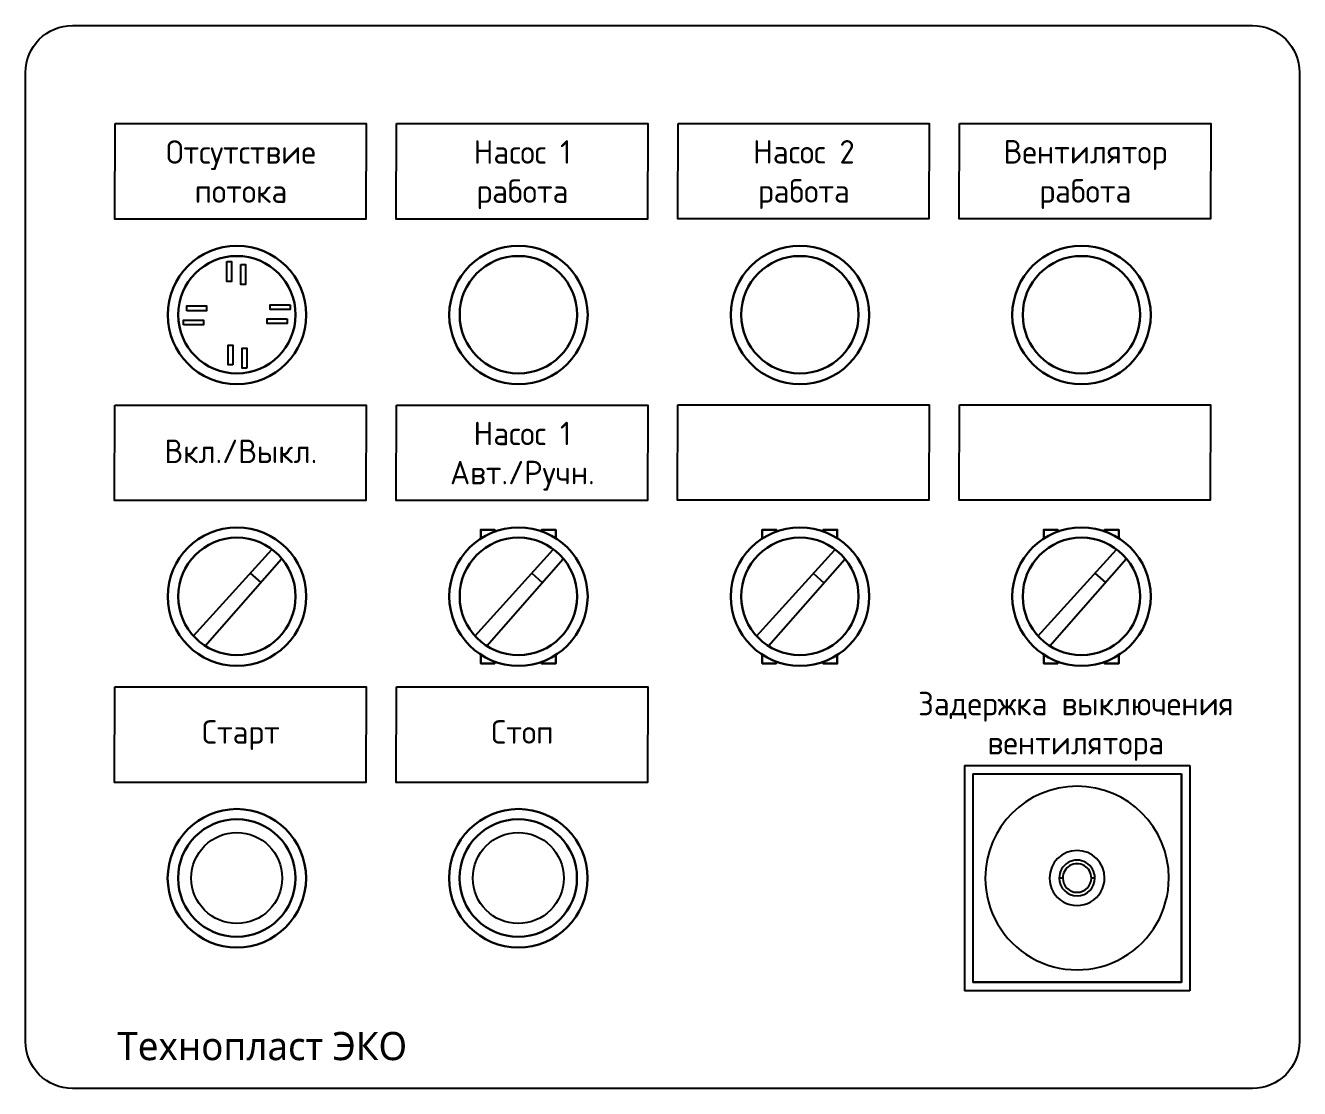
# Model space of a CAD drawing. Extents: x -20 to 1437, y -5898 to 436.
# Drawn here: x 1165.4 to 1436.9, y 71.7 to 298.1 of the extents above; entities that cross this region are included whole.
import ezdxf

# ---------------------------------------------------------------- set-up
doc = ezdxf.new("R2010")
doc.units = 0
for name, color, linetype in [('HIDDEN', 7, 'Continuous'), ('layer 1', 7, 'Continuous'), ('SYMS', 7, 'Continuous'), ('THICK', 7, 'Continuous')]:
    doc.layers.add(name, color=color, linetype=linetype)

# ---------------------------------------------------------------- blocks, each defined once
blk = doc.blocks.new('*U46')
at = {"layer": 'SYMS'}
for points in [[(3.76, 5.26), (4.79, 5.26), (4.79, 1.01), (3.76, 1.01)], [(-4.79, -5.26), (-4.79, -4.23), (-0.54, -4.23), (-0.54, -5.26)]]:
    blk.add_lwpolyline(points, close=True, dxfattribs=at)
blk = doc.blocks.new('*U47')
at = {"layer": 'SYMS', "color": 0, "linetype": 'ByBlock', "lineweight": -2, "transparency": 16777216}
blk.add_blockref('*U46', (1204.55, 242.6), dxfattribs=at)
for p, rotation in [((1216.56, 242.4), 270.0000000000001), ((1204.35, 230.59), 89.99999999999999), ((1216.36, 230.39), 180)]:
    blk.add_blockref('*U46', p, dxfattribs=dict(at, rotation=rotation))

msp = doc.modelspace()

# ---------------------------------------------------------------- linework, layer by layer
at = {"lineweight": 30}
for centre in [(1210.474, 236.456), (1270.474, 236.456), (1330.474, 236.456), (1390.474, 236.456), (1210.474, 176.456), (1270.474, 176.456), (1330.474, 176.456), (1390.474, 176.456), (1210.454, 116.456), (1270.454, 116.456)]:
    msp.add_circle(centre, 14.75, dxfattribs=at)
at = {"layer": 'HIDDEN'}
for p, q in [((1365.522, 140.502), (1365.522, 140.502)), ((1367.3, 138.724), (1411.75, 138.724)), ((1367.3, 138.724), (1367.3, 138.724)), ((1367.3, 138.724), (1367.3, 94.274)), ((1367.325, 138.698), (1367.325, 138.698)), ((1367.325, 138.698), (1367.325, 94.299)), ((1367.325, 138.698), (1411.724, 138.698)), ((1411.724, 138.698), (1411.724, 138.698)), ((1411.724, 138.698), (1411.724, 94.299)), ((1411.75, 138.724), (1411.75, 138.724)), ((1411.75, 138.724), (1411.75, 94.274)), ((1413.528, 140.502), (1413.528, 140.502)), ((1369.967, 116.499), (1369.967, 116.499)), ((1383.657, 116.499), (1383.657, 116.499)), ((1386.477, 116.499), (1385.715, 116.499)), ((1385.715, 116.499), (1385.715, 116.499)), ((1393.335, 116.499), (1392.573, 116.499)), ((1393.335, 116.499), (1393.335, 116.499)), ((1395.392, 116.499), (1395.392, 116.499)), ((1409.083, 116.499), (1409.083, 116.499)), ((1365.522, 92.496), (1365.522, 92.496)), ((1411.75, 94.274), (1367.3, 94.274)), ((1367.3, 94.274), (1367.3, 94.274)), ((1367.325, 94.299), (1367.325, 94.299)), ((1411.724, 94.299), (1367.325, 94.299)), ((1411.724, 94.299), (1411.724, 94.299)), ((1411.75, 94.274), (1411.75, 94.274)), ((1413.528, 92.496), (1413.528, 92.496))]:
    msp.add_line(p, q, dxfattribs=at)
for radius, start, end in [(3.81, 0, 180.00002), (3.048, 0, 180.00002), (3.81, 180.00002, 0), (3.048, 180.00002, 0)]:
    msp.add_arc((1389.525, 116.499), radius, start, end, dxfattribs=at)
at = {"layer": 'layer 1', "lineweight": 30}
for points, knots in [([(1210.453, 223.986), (1217.363, 223.986), (1222.966, 229.589), (1222.966, 236.499), (1222.966, 236.499), (1222.966, 243.408), (1217.363, 249.011), (1210.453, 249.011), (1210.453, 249.011), (1203.544, 249.011), (1197.942, 243.408), (1197.942, 236.499), (1197.942, 236.499), (1197.942, 229.589), (1203.544, 223.986), (1210.453, 223.986), (1210.453, 223.986), (1210.453, 223.986), (1210.453, 223.986), (1210.453, 223.986)], [0, 0, 0, 0, 0.2, 0.2, 0.2, 0.2, 0.4, 0.4, 0.4, 0.4, 0.6, 0.6, 0.6, 0.6, 0.8, 0.8, 0.8, 0.8, 1, 1, 1, 1]), ([(1270.453, 223.986), (1277.363, 223.986), (1282.966, 229.589), (1282.966, 236.499), (1282.966, 236.499), (1282.966, 243.408), (1277.363, 249.011), (1270.453, 249.011), (1270.453, 249.011), (1263.544, 249.011), (1257.942, 243.408), (1257.942, 236.499), (1257.942, 236.499), (1257.942, 229.589), (1263.544, 223.986), (1270.453, 223.986), (1270.453, 223.986), (1270.453, 223.986), (1270.453, 223.986), (1270.453, 223.986)], [0, 0, 0, 0, 0.2, 0.2, 0.2, 0.2, 0.4, 0.4, 0.4, 0.4, 0.6, 0.6, 0.6, 0.6, 0.8, 0.8, 0.8, 0.8, 1, 1, 1, 1]), ([(1330.453, 223.986), (1337.363, 223.986), (1342.966, 229.589), (1342.966, 236.499), (1342.966, 236.499), (1342.966, 243.408), (1337.363, 249.011), (1330.453, 249.011), (1330.453, 249.011), (1323.544, 249.011), (1317.942, 243.408), (1317.942, 236.499), (1317.942, 236.499), (1317.942, 229.589), (1323.544, 223.986), (1330.453, 223.986), (1330.453, 223.986), (1330.453, 223.986), (1330.453, 223.986), (1330.453, 223.986)], [0, 0, 0, 0, 0.2, 0.2, 0.2, 0.2, 0.4, 0.4, 0.4, 0.4, 0.6, 0.6, 0.6, 0.6, 0.8, 0.8, 0.8, 0.8, 1, 1, 1, 1]), ([(1390.453, 223.986), (1397.363, 223.986), (1402.966, 229.589), (1402.966, 236.499), (1402.966, 236.499), (1402.966, 243.408), (1397.363, 249.011), (1390.453, 249.011), (1390.453, 249.011), (1383.544, 249.011), (1377.942, 243.408), (1377.942, 236.499), (1377.942, 236.499), (1377.942, 229.589), (1383.544, 223.986), (1390.453, 223.986), (1390.453, 223.986), (1390.453, 223.986), (1390.453, 223.986), (1390.453, 223.986)], [0, 0, 0, 0, 0.2, 0.2, 0.2, 0.2, 0.4, 0.4, 0.4, 0.4, 0.6, 0.6, 0.6, 0.6, 0.8, 0.8, 0.8, 0.8, 1, 1, 1, 1]), ([(1262.494, 188.861), (1262.449, 189.002), (1262.424, 189.154), (1262.424, 189.312), (1262.424, 189.312), (1262.424, 189.312), (1262.424, 190.68), (1262.424, 190.68), (1262.424, 190.68), (1265.418, 190.68), (1265.418, 190.68), (1265.418, 190.68), (1265.418, 190.68), (1265.418, 190.522), (1265.418, 190.313)], [0.79838678, 0.79838678, 0.79838678, 0.79838678, 0.83333333, 0.83333333, 0.83333333, 0.83333334, 1, 1, 1, 1.16666667, 1.16666667, 1.16666667, 1.16666668, 1.22338187, 1.22338187, 1.22338187, 1.22338187]), ([(1275.431, 190.325), (1275.431, 190.544), (1275.431, 190.712), (1275.431, 190.712), (1275.431, 190.712), (1278.425, 190.712), (1278.425, 190.712), (1278.425, 190.712), (1278.425, 190.712), (1278.425, 189.328), (1278.425, 189.328), (1278.425, 189.328), (1278.425, 189.173), (1278.402, 189.023), (1278.359, 188.883)], [0.94192523, 0.94192523, 0.94192523, 0.94192523, 1, 1, 1, 1.16666667, 1.16666667, 1.16666667, 1.16666668, 1.33333333, 1.33333333, 1.33333333, 1.33333334, 1.36735949, 1.36735949, 1.36735949, 1.36735949]), ([(1322.494, 188.861), (1322.449, 189.002), (1322.424, 189.154), (1322.424, 189.312), (1322.424, 189.312), (1322.424, 189.312), (1322.424, 190.68), (1322.424, 190.68), (1322.424, 190.68), (1325.418, 190.68), (1325.418, 190.68), (1325.418, 190.68), (1325.418, 190.68), (1325.418, 190.522), (1325.418, 190.313)], [0.79838678, 0.79838678, 0.79838678, 0.79838678, 0.83333333, 0.83333333, 0.83333333, 0.83333334, 1, 1, 1, 1.16666667, 1.16666667, 1.16666667, 1.16666668, 1.22338187, 1.22338187, 1.22338187, 1.22338187]), ([(1335.431, 190.325), (1335.431, 190.544), (1335.431, 190.712), (1335.431, 190.712), (1335.431, 190.712), (1338.425, 190.712), (1338.425, 190.712), (1338.425, 190.712), (1338.425, 190.712), (1338.425, 189.328), (1338.425, 189.328), (1338.425, 189.328), (1338.425, 189.173), (1338.402, 189.023), (1338.359, 188.883)], [0.94192523, 0.94192523, 0.94192523, 0.94192523, 1, 1, 1, 1.16666667, 1.16666667, 1.16666667, 1.16666668, 1.33333333, 1.33333333, 1.33333333, 1.33333334, 1.36735949, 1.36735949, 1.36735949, 1.36735949]), ([(1382.494, 188.861), (1382.449, 189.002), (1382.424, 189.154), (1382.424, 189.312), (1382.424, 189.312), (1382.424, 189.312), (1382.424, 190.68), (1382.424, 190.68), (1382.424, 190.68), (1385.418, 190.68), (1385.418, 190.68), (1385.418, 190.68), (1385.418, 190.68), (1385.418, 190.522), (1385.418, 190.313)], [0.79838678, 0.79838678, 0.79838678, 0.79838678, 0.83333333, 0.83333333, 0.83333333, 0.83333334, 1, 1, 1, 1.16666667, 1.16666667, 1.16666667, 1.16666668, 1.22338187, 1.22338187, 1.22338187, 1.22338187]), ([(1395.431, 190.325), (1395.431, 190.544), (1395.431, 190.712), (1395.431, 190.712), (1395.431, 190.712), (1398.425, 190.712), (1398.425, 190.712), (1398.425, 190.712), (1398.425, 190.712), (1398.425, 189.328), (1398.425, 189.328), (1398.425, 189.328), (1398.425, 189.173), (1398.402, 189.023), (1398.359, 188.883)], [0.94192523, 0.94192523, 0.94192523, 0.94192523, 1, 1, 1, 1.16666667, 1.16666667, 1.16666667, 1.16666668, 1.33333333, 1.33333333, 1.33333333, 1.33333334, 1.36735949, 1.36735949, 1.36735949, 1.36735949]), ([(1210.453, 163.986), (1217.363, 163.986), (1222.966, 169.589), (1222.966, 176.499), (1222.966, 176.499), (1222.966, 183.408), (1217.363, 189.011), (1210.453, 189.011), (1210.453, 189.011), (1203.544, 189.011), (1197.942, 183.408), (1197.942, 176.499), (1197.942, 176.499), (1197.942, 169.589), (1203.544, 163.986), (1210.453, 163.986), (1210.453, 163.986), (1210.453, 163.986), (1210.453, 163.986), (1210.453, 163.986)], [0, 0, 0, 0, 0.2, 0.2, 0.2, 0.2, 0.4, 0.4, 0.4, 0.4, 0.6, 0.6, 0.6, 0.6, 0.8, 0.8, 0.8, 0.8, 1, 1, 1, 1]), ([(1270.453, 163.986), (1277.363, 163.986), (1282.966, 169.589), (1282.966, 176.499), (1282.966, 176.499), (1282.966, 183.408), (1277.363, 189.011), (1270.453, 189.011), (1270.453, 189.011), (1263.544, 189.011), (1257.942, 183.408), (1257.942, 176.499), (1257.942, 176.499), (1257.942, 169.589), (1263.544, 163.986), (1270.453, 163.986), (1270.453, 163.986), (1270.453, 163.986), (1270.453, 163.986), (1270.453, 163.986)], [0, 0, 0, 0, 0.2, 0.2, 0.2, 0.2, 0.4, 0.4, 0.4, 0.4, 0.6, 0.6, 0.6, 0.6, 0.8, 0.8, 0.8, 0.8, 1, 1, 1, 1]), ([(1330.453, 163.986), (1337.363, 163.986), (1342.966, 169.589), (1342.966, 176.499), (1342.966, 176.499), (1342.966, 183.408), (1337.363, 189.011), (1330.453, 189.011), (1330.453, 189.011), (1323.544, 189.011), (1317.942, 183.408), (1317.942, 176.499), (1317.942, 176.499), (1317.942, 169.589), (1323.544, 163.986), (1330.453, 163.986), (1330.453, 163.986), (1330.453, 163.986), (1330.453, 163.986), (1330.453, 163.986)], [0, 0, 0, 0, 0.2, 0.2, 0.2, 0.2, 0.4, 0.4, 0.4, 0.4, 0.6, 0.6, 0.6, 0.6, 0.8, 0.8, 0.8, 0.8, 1, 1, 1, 1]), ([(1390.453, 163.986), (1397.363, 163.986), (1402.966, 169.589), (1402.966, 176.499), (1402.966, 176.499), (1402.966, 183.408), (1397.363, 189.011), (1390.453, 189.011), (1390.453, 189.011), (1383.544, 189.011), (1377.942, 183.408), (1377.942, 176.499), (1377.942, 176.499), (1377.942, 169.589), (1383.544, 163.986), (1390.453, 163.986), (1390.453, 163.986), (1390.453, 163.986), (1390.453, 163.986), (1390.453, 163.986)], [0, 0, 0, 0, 0.2, 0.2, 0.2, 0.2, 0.4, 0.4, 0.4, 0.4, 0.6, 0.6, 0.6, 0.6, 0.8, 0.8, 0.8, 0.8, 1, 1, 1, 1]), ([(1262.499, 164.049), (1262.451, 163.903), (1262.424, 163.746), (1262.424, 163.583), (1262.424, 163.583), (1262.424, 163.583), (1262.424, 162.215), (1262.424, 162.215), (1262.424, 162.215), (1265.418, 162.215), (1265.418, 162.215), (1265.418, 162.215), (1265.418, 162.215), (1265.418, 162.383), (1265.418, 162.6)], [0.79717894, 0.79717894, 0.79717894, 0.79717894, 0.83333333, 0.83333333, 0.83333333, 0.83333334, 1, 1, 1, 1.16666667, 1.16666667, 1.16666667, 1.16666668, 1.2249662, 1.2249662, 1.2249662, 1.2249662]), ([(1275.431, 162.564), (1275.431, 162.348), (1275.431, 162.183), (1275.431, 162.183), (1275.431, 162.183), (1278.425, 162.183), (1278.425, 162.183), (1278.425, 162.183), (1278.425, 162.183), (1278.425, 163.567), (1278.425, 163.567), (1278.425, 163.567), (1278.425, 163.716), (1278.404, 163.859), (1278.364, 163.994)], [0.94242992, 0.94242992, 0.94242992, 0.94242992, 1, 1, 1, 1.16666667, 1.16666667, 1.16666667, 1.16666668, 1.33333333, 1.33333333, 1.33333333, 1.33333334, 1.36591549, 1.36591549, 1.36591549, 1.36591549]), ([(1322.499, 164.049), (1322.451, 163.903), (1322.424, 163.746), (1322.424, 163.583), (1322.424, 163.583), (1322.424, 163.583), (1322.424, 162.215), (1322.424, 162.215), (1322.424, 162.215), (1325.418, 162.215), (1325.418, 162.215), (1325.418, 162.215), (1325.418, 162.215), (1325.418, 162.383), (1325.418, 162.6)], [0.79717894, 0.79717894, 0.79717894, 0.79717894, 0.83333333, 0.83333333, 0.83333333, 0.83333334, 1, 1, 1, 1.16666667, 1.16666667, 1.16666667, 1.16666668, 1.2249662, 1.2249662, 1.2249662, 1.2249662]), ([(1335.431, 162.564), (1335.431, 162.348), (1335.431, 162.183), (1335.431, 162.183), (1335.431, 162.183), (1338.425, 162.183), (1338.425, 162.183), (1338.425, 162.183), (1338.425, 162.183), (1338.425, 163.567), (1338.425, 163.567), (1338.425, 163.567), (1338.425, 163.716), (1338.404, 163.859), (1338.364, 163.994)], [0.94242992, 0.94242992, 0.94242992, 0.94242992, 1, 1, 1, 1.16666667, 1.16666667, 1.16666667, 1.16666668, 1.33333333, 1.33333333, 1.33333333, 1.33333334, 1.36591549, 1.36591549, 1.36591549, 1.36591549]), ([(1382.499, 164.049), (1382.451, 163.903), (1382.424, 163.746), (1382.424, 163.583), (1382.424, 163.583), (1382.424, 163.583), (1382.424, 162.215), (1382.424, 162.215), (1382.424, 162.215), (1385.418, 162.215), (1385.418, 162.215), (1385.418, 162.215), (1385.418, 162.215), (1385.418, 162.383), (1385.418, 162.6)], [0.79717894, 0.79717894, 0.79717894, 0.79717894, 0.83333333, 0.83333333, 0.83333333, 0.83333334, 1, 1, 1, 1.16666667, 1.16666667, 1.16666667, 1.16666668, 1.2249662, 1.2249662, 1.2249662, 1.2249662]), ([(1395.431, 162.564), (1395.431, 162.348), (1395.431, 162.183), (1395.431, 162.183), (1395.431, 162.183), (1398.425, 162.183), (1398.425, 162.183), (1398.425, 162.183), (1398.425, 162.183), (1398.425, 163.567), (1398.425, 163.567), (1398.425, 163.567), (1398.425, 163.716), (1398.404, 163.859), (1398.364, 163.994)], [0.94242992, 0.94242992, 0.94242992, 0.94242992, 1, 1, 1, 1.16666667, 1.16666667, 1.16666667, 1.16666668, 1.33333333, 1.33333333, 1.33333333, 1.33333334, 1.36591549, 1.36591549, 1.36591549, 1.36591549]), ([(1210.433, 103.986), (1217.342, 103.986), (1222.945, 109.589), (1222.945, 116.499), (1222.945, 116.499), (1222.945, 123.408), (1217.342, 129.011), (1210.433, 129.011), (1210.433, 129.011), (1203.523, 129.011), (1197.921, 123.408), (1197.921, 116.499), (1197.921, 116.499), (1197.921, 109.589), (1203.523, 103.986), (1210.433, 103.986), (1210.433, 103.986), (1210.433, 103.986), (1210.433, 103.986), (1210.433, 103.986)], [0, 0, 0, 0, 0.2, 0.2, 0.2, 0.2, 0.4, 0.4, 0.4, 0.4, 0.6, 0.6, 0.6, 0.6, 0.8, 0.8, 0.8, 0.8, 1, 1, 1, 1]), ([(1270.433, 103.986), (1277.342, 103.986), (1282.945, 109.589), (1282.945, 116.499), (1282.945, 116.499), (1282.945, 123.408), (1277.342, 129.011), (1270.433, 129.011), (1270.433, 129.011), (1263.523, 129.011), (1257.921, 123.408), (1257.921, 116.499), (1257.921, 116.499), (1257.921, 109.589), (1263.523, 103.986), (1270.433, 103.986), (1270.433, 103.986), (1270.433, 103.986), (1270.433, 103.986), (1270.433, 103.986)], [0, 0, 0, 0, 0.2, 0.2, 0.2, 0.2, 0.4, 0.4, 0.4, 0.4, 0.6, 0.6, 0.6, 0.6, 0.8, 0.8, 0.8, 0.8, 1, 1, 1, 1])]:
    msp.add_open_spline(points, degree=3, knots=knots, dxfattribs=at)
at = {"layer": 'SYMS'}
for p, q in [((1201.213, 168.063), (1217.9, 186.486)), ((1261.213, 168.063), (1277.9, 186.486)), ((1321.234, 168.021), (1337.921, 186.444)), ((1381.213, 168.063), (1397.9, 186.486)), ((1203.736, 165.994), (1219.992, 184.485)), ((1263.736, 165.994), (1279.992, 184.485)), ((1323.757, 165.951), (1340.013, 184.442)), ((1383.736, 165.994), (1399.992, 184.485)), ((1213.307, 181.414), (1215.555, 179.438)), ((1273.307, 181.414), (1275.555, 179.438)), ((1333.327, 181.372), (1335.576, 179.395)), ((1393.307, 181.414), (1395.555, 179.438))]:
    msp.add_line(p, q, dxfattribs=at)
msp.add_lwpolyline([(1175.405, 298.124), (1426.937, 298.124, -0.4142136), (1436.937, 288.124), (1436.937, 81.655, -0.4142136), (1426.937, 71.655), (1175.405, 71.655, -0.4142136), (1165.405, 81.655), (1165.405, 288.124, -0.4142136)], format="xyb", close=True, dxfattribs=at)
for points in [[(1184.503, 277.226), (1238.032, 277.226), (1237.961, 256.882), (1184.432, 256.882)], [(1244.503, 277.226), (1298.032, 277.226), (1297.961, 256.882), (1244.432, 256.882)], [(1304.482, 277.268), (1358.011, 277.268), (1357.94, 256.924), (1304.411, 256.924)], [(1364.482, 277.268), (1418.011, 277.268), (1417.94, 256.924), (1364.411, 256.924)], [(1184.482, 217.268), (1238.011, 217.268), (1237.94, 196.924), (1184.411, 196.924)], [(1244.482, 217.268), (1298.011, 217.268), (1297.94, 196.924), (1244.411, 196.924)], [(1304.461, 217.31), (1357.991, 217.31), (1357.92, 196.966), (1304.39, 196.966)], [(1364.461, 217.31), (1417.991, 217.31), (1417.92, 196.966), (1364.39, 196.966)], [(1184.482, 157.226), (1238.011, 157.226), (1237.94, 136.882), (1184.411, 136.882)], [(1244.482, 157.226), (1298.011, 157.226), (1297.94, 136.882), (1244.411, 136.882)]]:
    msp.add_lwpolyline(points, close=True, dxfattribs=at)
for centre in [(1210.433, 116.499), (1270.433, 116.499)]:
    msp.add_circle(centre, 9.69, dxfattribs=at)
at = {"layer": 'THICK'}
for p, q in [((1365.522, 140.502), (1413.528, 140.502)), ((1365.522, 140.502), (1365.522, 92.496)), ((1413.528, 140.502), (1413.528, 92.496)), ((1413.528, 92.496), (1365.522, 92.496))]:
    msp.add_line(p, q, dxfattribs=at)
for radius, start, end in [(19.558, 0, 179.99998), (5.867, 0, 179.99998), (19.558, 179.99998, 0), (5.867, 179.99998, 0)]:
    msp.add_arc((1389.525, 116.499), radius, start, end, dxfattribs=at)

# ---------------------------------------------------------------- block references
at = {"layer": 'SYMS'}
msp.add_blockref('*U47', (0, 0), dxfattribs=at)

# ---------------------------------------------------------------- texts
at = {"layer": 'SYMS', "attachment_point": 1}
for s, width, heights, insert, char_height in [('\\pxqc;{\\fGOST Common|b0|i0|c204|p34;Отсутствие \\Pпотока}', 62.00574, [14.939], (1180.32, 273.671), 5), ('\\pxqc;{\\fGOST Common|b0|i0|c204|p34;Насос 1\\Pработа}', 62.00574, [14.939], (1240.32, 273.671), 5), ('\\pxqc;{\\fGOST Common|b0|i0|c204|p34;Насос 2\\Pработа}', 62.00574, [14.939], (1300.299, 273.714), 5), ('\\pxqc;{\\fGOST Common|b0|i0|c204|p34;Вентилятор\\Pработа}', 62.00574, [14.939], (1360.299, 273.714), 5), ('\\pxqc;{\\fGOST Common|b0|i0|c204|p34;Насос 1\\PАвт.\\fGOST Common|b0|i0|c0|p34;/\\fGOST Common|b0|i0|c204|p34;Ручн.}', 62.00574, [14.939], (1240.299, 213.714), 5), ('\\pxqc;{\\fGOST Common|b0|i0|c204|p34;Вкл.\\fGOST Common|b0|i0|c0|p34;/\\fGOST Common|b0|i0|c204|p34;Выкл.}', 62.00574, [14.939], (1180.299, 209.897), 5), ('\\pxqc;{\\fGOST Common|b0|i0|c204|p34;Задержка выключения \\Pвентилятора}', 121.02852, [19.515], (1328.741, 156.155), 5), ('\\pxqc;{\\fGOST Common|b0|i0|c204|p34;Старт}', 62.00574, [14.939], (1180.299, 150.118), 5), ('\\pxqc;{\\fGOST Common|b0|i0|c204|p34;Стоп}', 62.00574, [14.939], (1240.299, 150.118), 5), ('{\\f@Malgun Gothic|b0|i0|c204|p34;Технопласт ЭКО}', 109.79893, [0], (1184.991, 83.697), 6)]:
    msp.add_mtext_dynamic_manual_height_columns(s, width=width, gutter_width=12.5, heights=heights, dxfattribs=dict(at, insert=insert, char_height=char_height))

doc.saveas('drawing.dxf')
